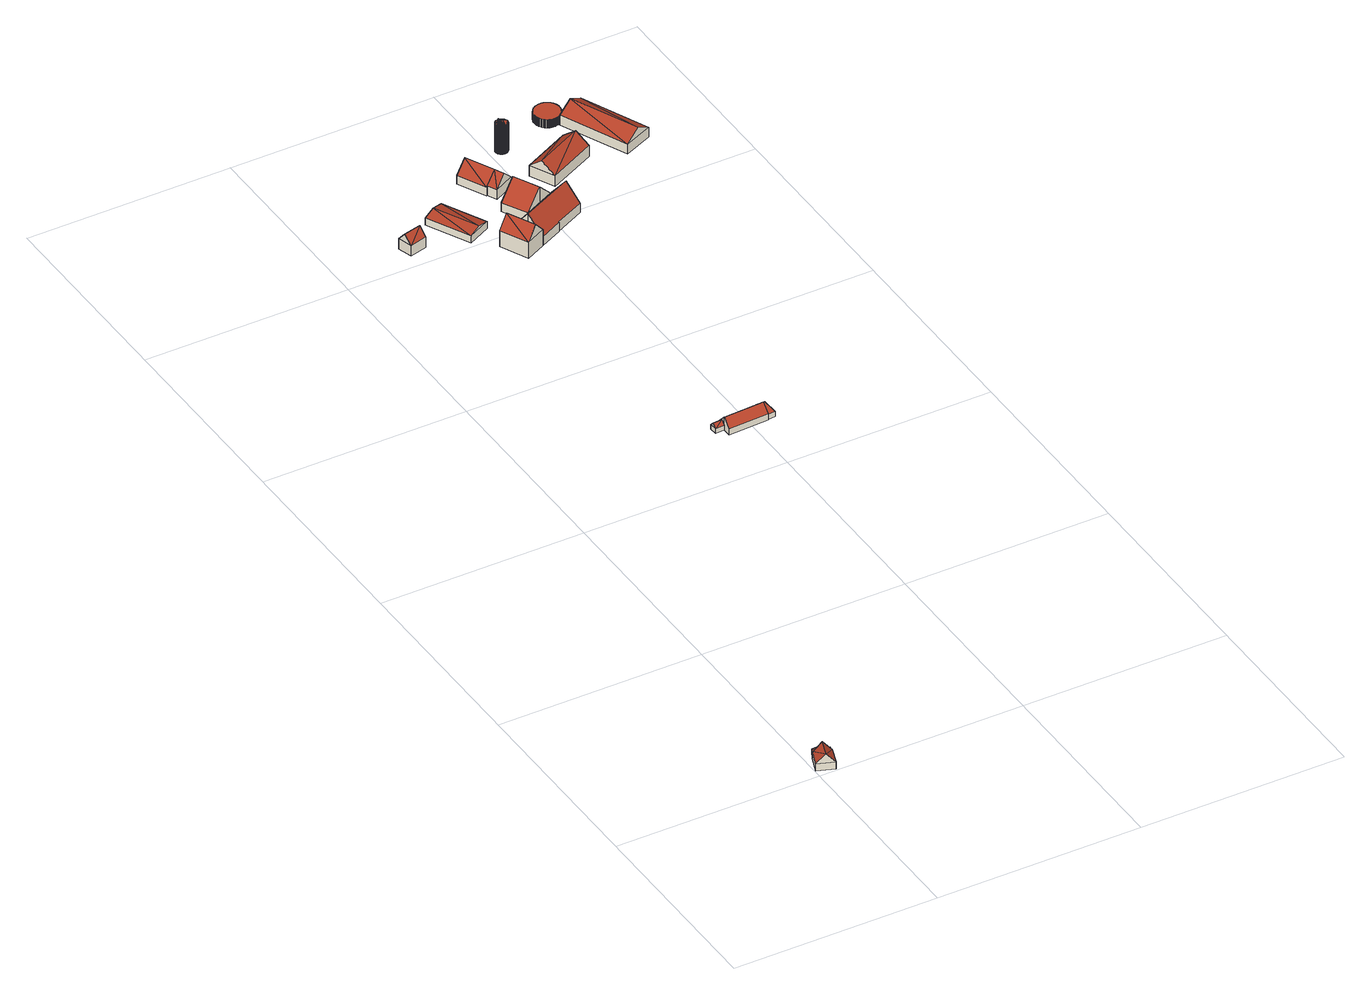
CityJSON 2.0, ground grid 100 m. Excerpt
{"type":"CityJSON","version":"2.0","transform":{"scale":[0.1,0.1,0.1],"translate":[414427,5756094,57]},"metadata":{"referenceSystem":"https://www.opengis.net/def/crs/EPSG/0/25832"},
"CityObjects":{
"building1":{"type":"Building","attributes":{"Gemeindeschluessel":"05570044","Geometrietyp2DReferenz":"3000","function":"31001_1000","roofType":"5000","measuredHeight":8.45},"address":[{"country":"Germany","locality":"Telgte","thoroughfareNumber":"22","thoroughfareName":"Schwienhorst"}],"geometry":[{"type":"Solid","lod":"2","boundaries":[[[[0,1,2,3]],[[4,5,1,0]],[[6,7,5,4]],[[8,9,7,6]],[[10,11,9,8]],[[3,2,11,10]],[[8,6,12]],[[8,12,13]],[[13,10,8]],[[13,12,4]],[[13,4,0]],[[0,3,13]],[[4,12,6]],[[10,13,3]],[[1,5,7,9,11,2]]]],"semantics":{"surfaces":[{"type":"WallSurface"},{"type":"RoofSurface"},{"type":"GroundSurface"}],"values":[[0,0,0,0,0,0,1,1,1,1,1,1,0,0,2]]}}]},
"building2":{"type":"Building","attributes":{"Gemeindeschluessel":"05570044","Geometrietyp2DReferenz":"3000","function":"31001_2460","roofType":"3100","measuredHeight":4.03},"geometry":[{"type":"Solid","lod":"2","boundaries":[[[[14,15,5,16]],[[17,18,15,14]],[[19,7,18,17]],[[16,5,7,19]],[[14,20,17]],[[19,21,16]],[[21,20,14]],[[14,16,21]],[[19,17,20]],[[20,21,19]],[[15,18,7,5]]]],"semantics":{"surfaces":[{"type":"WallSurface"},{"type":"RoofSurface"},{"type":"GroundSurface"}],"values":[[0,0,0,0,0,0,1,1,1,1,2]]}}]},
"building3":{"type":"Building","attributes":{"Gemeindeschluessel":"05570044","Geometrietyp2DReferenz":"3000","function":"31001_2460","roofType":"3100","measuredHeight":4.38},"geometry":[{"type":"Solid","lod":"2","boundaries":[[[[22,23,24,25]],[[26,27,23,22]],[[28,29,27,26]],[[25,24,29,28]],[[22,30,26]],[[28,31,25]],[[31,30,22]],[[22,25,31]],[[30,31,28]],[[28,26,30]],[[23,27,29,24]]]],"semantics":{"surfaces":[{"type":"WallSurface"},{"type":"RoofSurface"},{"type":"GroundSurface"}],"values":[[0,0,0,0,0,0,1,1,1,1,2]]}}]},
"building4":{"type":"Building","attributes":{"Gemeindeschluessel":"05570044","Geometrietyp2DReferenz":"3000","function":"31001_2700","roofType":"3100","measuredHeight":9.9},"geometry":[{"type":"Solid","lod":"2","boundaries":[[[[32,33,34,35]],[[36,37,33,32]],[[38,39,37,36]],[[35,34,39,38]],[[32,40,36]],[[38,41,35]],[[41,40,32]],[[32,35,41]],[[40,41,38]],[[38,36,40]],[[33,37,39,34]]]],"semantics":{"surfaces":[{"type":"WallSurface"},{"type":"RoofSurface"},{"type":"GroundSurface"}],"values":[[0,0,0,0,0,0,1,1,1,1,2]]}}]},
"building5":{"type":"Building","attributes":{"Gemeindeschluessel":"05570044","Geometrietyp2DReferenz":"3000","function":"31001_1000","roofType":"5000","measuredHeight":6.94},"address":[{"country":"Germany","locality":"Telgte","thoroughfareNumber":"20b","thoroughfareName":"Schwienhorst"},{"country":"Germany","locality":"Telgte","thoroughfareNumber":"20a","thoroughfareName":"Schwienhorst"}],"geometry":[{"type":"Solid","lod":"2","boundaries":[[[[42,43,29,44]],[[45,46,43,42]],[[47,48,46,45]],[[49,24,48,47]],[[44,29,24,49]],[[50,51,47,45]],[[42,44,49,51,50]],[[47,51,49]],[[42,50,45]],[[43,46,48,24,29]]]],"semantics":{"surfaces":[{"type":"WallSurface"},{"type":"RoofSurface"},{"type":"GroundSurface"}],"values":[[0,0,0,0,0,1,1,0,0,2]]}}]},
"building6":{"type":"Building","attributes":{"Gemeindeschluessel":"05570044","Geometrietyp2DReferenz":"3000","function":"31001_2460","roofType":"1000","measuredHeight":2.6},"geometry":[{"type":"Solid","lod":"2","boundaries":[[[[52,53,54,55]],[[56,57,53,52]],[[58,59,57,56]],[[60,61,59,58]],[[62,63,61,60]],[[55,54,63,62]],[[60,58,56,52,55,62]],[[53,57,59,61,63,54]]]],"semantics":{"surfaces":[{"type":"WallSurface"},{"type":"RoofSurface"},{"type":"GroundSurface"}],"values":[[0,0,0,0,0,0,1,2]]}}]},
"building7":{"type":"Building","attributes":{"Gemeindeschluessel":"05570044","Geometrietyp2DReferenz":"3000","function":"31001_2700","roofType":"3100","measuredHeight":5.27},"geometry":[{"type":"Solid","lod":"2","boundaries":[[[[64,65,66,67]],[[68,69,65,64]],[[70,71,69,68]],[[67,66,71,70]],[[64,72,68]],[[70,73,67]],[[67,73,72]],[[72,64,67]],[[73,70,68]],[[68,72,73]],[[65,69,71,66]]]],"semantics":{"surfaces":[{"type":"WallSurface"},{"type":"RoofSurface"},{"type":"GroundSurface"}],"values":[[0,0,0,0,0,0,1,1,1,1,2]]}}]},
"building8":{"type":"Building","attributes":{"Gemeindeschluessel":"05570044","Geometrietyp2DReferenz":"3000","function":"31001_1000","roofType":"3100","measuredHeight":14.44},"address":[{"country":"Germany","locality":"Telgte","thoroughfareNumber":"19","thoroughfareName":"Schwienhorst"}],"geometry":[{"type":"Solid","lod":"2","boundaries":[[[[74,75,76,77]],[[78,79,75,74]],[[80,81,79,78]],[[82,83,81,80]],[[77,76,83,82]],[[82,84,85]],[[85,77,82]],[[80,78,74,84]],[[74,85,84]],[[85,74,77]],[[84,82,80]],[[75,79,81,83,76]]]],"semantics":{"surfaces":[{"type":"WallSurface"},{"type":"RoofSurface"},{"type":"GroundSurface"}],"values":[[0,0,0,0,0,1,1,1,1,0,0,2]]}}]},
"building9":{"type":"Building","attributes":{"Gemeindeschluessel":"05570044","Geometrietyp2DReferenz":"3000","function":"31001_2700","roofType":"5000","measuredHeight":13.79},"geometry":[{"type":"Solid","lod":"2","boundaries":[[[[86,87,88,89]],[[90,91,87,86]],[[92,93,91,90]],[[94,95,93,92]],[[96,97,95,94]],[[98,99,97,96]],[[100,101,99,98]],[[102,103,101,100]],[[104,105,103,102]],[[89,88,105,104]],[[98,96,94,92,90,100]],[[86,89,104,102,100,90]],[[87,91,93,95,97,99,101,103,105,88]]]],"semantics":{"surfaces":[{"type":"WallSurface"},{"type":"RoofSurface"},{"type":"GroundSurface"}],"values":[[0,0,0,0,0,0,0,0,0,0,1,1,2]]}}]},
"building10":{"type":"Building","attributes":{"Gemeindeschluessel":"05570044","Geometrietyp2DReferenz":"3000","function":"31001_2700"},"children":["building10-1","building10-2"]},
"building10-1":{"type":"BuildingPart","attributes":{"roofType":"3100","measuredHeight":10.46},"parents":["building10"],"geometry":[{"type":"Solid","lod":"2","boundaries":[[[[106,107,108,109,110]],[[111,112,107,106]],[[113,114,115,116,112,111]],[[106,117,111]],[[117,106,110]],[[110,118,119,117]],[[111,117,119]],[[119,113,111]],[[107,112,116,108]],[[116,115,109,108]],[[115,114,113,110,109]],[[118,119,113,119]],[[118,110,113,119]]]],"semantics":{"surfaces":[{"type":"WallSurface"},{"type":"RoofSurface"},{"type":"GroundSurface"},{"type":"ClosureSurface"}],"values":[[0,0,0,0,1,1,1,1,2,3,3,0,3]]}}]},
"building10-2":{"type":"BuildingPart","attributes":{"roofType":"3100","measuredHeight":10.42},"parents":["building10"],"geometry":[{"type":"Solid","lod":"2","boundaries":[[[[120,121,122,123]],[[124,125,121,120]],[[126,127,125,124]],[[120,128,124]],[[123,114,113,119,128]],[[128,120,123]],[[119,118,126,124]],[[124,128,119]],[[121,125,127,108,116,122]],[[116,115,123,122]],[[127,126,109,108]],[[108,109,115,116]],[[110,109,126,118]],[[123,115,114]],[[113,114,115,109,110]],[[110,118,119,113]]]],"semantics":{"surfaces":[{"type":"WallSurface"},{"type":"RoofSurface"},{"type":"GroundSurface"},{"type":"ClosureSurface"}],"values":[[0,0,0,0,1,1,1,1,2,0,0,3,0,0,3,3]]}}]},
"building11":{"type":"Building","attributes":{"Gemeindeschluessel":"05570044","Geometrietyp2DReferenz":"3000","function":"31001_2700","roofType":"3100","measuredHeight":13.2},"geometry":[{"type":"Solid","lod":"2","boundaries":[[[[129,130,131,132]],[[133,134,130,129]],[[135,136,134,133]],[[137,138,136,135]],[[139,140,138,137]],[[141,142,140,139]],[[143,144,142,141]],[[132,131,144,143]],[[137,135,133,129,132,139]],[[143,141,139,132]],[[130,134,136,138,140,142,144,131]]]],"semantics":{"surfaces":[{"type":"WallSurface"},{"type":"RoofSurface"},{"type":"GroundSurface"}],"values":[[0,0,0,0,0,0,0,0,1,1,2]]}}]},
"building12":{"type":"Building","attributes":{"Gemeindeschluessel":"05570044","Geometrietyp2DReferenz":"3000","function":"51003_1201","roofType":"5000","measuredHeight":15.78},"geometry":[{"type":"Solid","lod":"2","boundaries":[[[[145,146,147,148]],[[149,150,146,145]],[[151,152,150,149]],[[153,154,152,151]],[[155,156,154,153]],[[157,158,156,155]],[[159,160,158,157]],[[161,162,160,159]],[[163,164,162,161]],[[165,166,164,163]],[[167,168,166,165]],[[169,170,168,167]],[[171,172,170,169]],[[173,174,172,171]],[[175,176,174,173]],[[177,178,176,175]],[[179,180,178,177]],[[181,182,180,179]],[[183,184,182,181]],[[185,186,184,183]],[[187,188,186,185]],[[189,190,188,187]],[[191,192,190,189]],[[193,194,192,191]],[[195,196,194,193]],[[197,198,196,195]],[[199,200,198,197]],[[201,202,200,199]],[[203,204,202,201]],[[205,206,204,203]],[[207,208,206,205]],[[209,210,208,207]],[[211,212,210,209]],[[213,214,212,211]],[[215,216,214,213]],[[217,218,216,215]],[[219,220,218,217]],[[221,222,220,219]],[[223,224,222,221]],[[225,226,224,223]],[[227,228,226,225]],[[229,230,228,227]],[[231,232,230,229]],[[233,234,232,231]],[[235,236,234,233]],[[237,238,236,235]],[[239,240,238,237]],[[241,242,240,239]],[[243,244,242,241]],[[245,246,244,243]],[[247,248,246,245]],[[249,250,248,247]],[[251,252,250,249]],[[253,254,252,251]],[[255,256,254,253]],[[257,258,256,255]],[[259,260,258,257]],[[261,262,260,259]],[[263,264,262,261]],[[265,266,264,263]],[[267,268,266,265]],[[148,147,268,267]],[[233,231,269]],[[235,233,269]],[[237,235,269]],[[239,237,269]],[[241,239,269]],[[243,241,269]],[[245,243,269]],[[247,245,269]],[[249,247,269]],[[251,249,269]],[[253,251,269]],[[255,253,269]],[[255,269,270]],[[257,255,270]],[[259,257,270]],[[270,271,259]],[[272,273,195]],[[272,195,193]],[[272,193,191]],[[272,191,189]],[[272,189,187]],[[272,187,185]],[[272,185,183]],[[272,183,181]],[[272,181,179]],[[272,179,177]],[[272,177,175]],[[272,175,173]],[[272,173,171]],[[272,171,169]],[[274,272,169]],[[169,167,274]],[[269,229,227]],[[269,227,225]],[[269,225,223]],[[269,223,221]],[[269,221,219]],[[269,219,217]],[[269,217,215]],[[269,215,213]],[[269,213,211]],[[269,211,209]],[[269,209,207]],[[269,207,205]],[[269,205,203]],[[269,203,201]],[[270,269,201]],[[270,201,199]],[[270,199,197]],[[270,197,273]],[[273,272,270]],[[271,270,272]],[[261,271,272]],[[263,261,272]],[[265,263,272]],[[267,265,272]],[[148,267,272]],[[145,148,272]],[[149,145,272]],[[151,149,272]],[[153,151,272]],[[155,153,272]],[[157,155,272]],[[159,157,272]],[[161,159,272]],[[163,161,272]],[[165,163,272]],[[272,274,165]],[[165,274,167]],[[195,273,197]],[[229,269,231]],[[259,271,261]],[[146,150,152,154,156,158,160,162,164,166,168,170,172,174,176,178,180,182,184,186,188,190,192,194,196,198,200,202,204,206,208,210,212,214,216,218,220,222,224,226,228,230,232,234,236,238,240,242,244,246,248,250,252,254,256,258,260,262,264,266,268,147]]]],"semantics":{"surfaces":[{"type":"WallSurface"},{"type":"RoofSurface"},{"type":"GroundSurface"}],"values":[[0,0,0,0,0,0,0,0,0,0,0,0,0,0,0,0,0,0,0,0,0,0,0,0,0,0,0,0,0,0,0,0,0,0,0,0,0,0,0,0,0,0,0,0,0,0,0,0,0,0,0,0,0,0,0,0,0,0,0,0,0,0,1,1,1,1,1,1,1,1,1,1,1,1,1,1,1,1,1,1,1,1,1,1,1,1,1,1,1,1,1,1,1,1,1,1,1,1,1,1,1,1,1,1,1,1,1,1,1,1,1,1,1,1,1,1,1,1,1,1,1,1,1,1,1,1,1,1,1,1,0,0,0,0,2]]}}]},
"building13":{"type":"Building","attributes":{"Gemeindeschluessel":"05570044","Geometrietyp2DReferenz":"3000","function":"31001_2700","roofType":"3100","measuredHeight":10.86},"geometry":[{"type":"Solid","lod":"2","boundaries":[[[[275,276,277,278]],[[279,280,276,275]],[[281,282,280,279]],[[278,277,282,281]],[[275,283,279]],[[281,284,278]],[[275,278,284]],[[284,283,275]],[[283,284,281]],[[281,279,283]],[[276,280,282,277]]]],"semantics":{"surfaces":[{"type":"WallSurface"},{"type":"RoofSurface"},{"type":"GroundSurface"}],"values":[[0,0,0,0,0,0,1,1,1,1,2]]}}]},
"building14":{"type":"Building","attributes":{"Gemeindeschluessel":"05570044","Geometrietyp2DReferenz":"3000","function":"51003_1201","roofType":"1000","measuredHeight":4.22},"geometry":[{"type":"Solid","lod":"2","boundaries":[[[[285,286,287,288]],[[289,290,286,285]],[[291,292,290,289]],[[293,294,292,291]],[[295,296,294,293]],[[297,298,296,295]],[[299,300,298,297]],[[301,302,300,299]],[[303,304,302,301]],[[305,306,304,303]],[[307,308,306,305]],[[309,310,308,307]],[[311,312,310,309]],[[313,314,312,311]],[[315,316,314,313]],[[317,318,316,315]],[[319,320,318,317]],[[321,322,320,319]],[[323,324,322,321]],[[325,326,324,323]],[[327,328,326,325]],[[329,330,328,327]],[[331,332,330,329]],[[333,334,332,331]],[[335,336,334,333]],[[337,338,336,335]],[[339,340,338,337]],[[341,342,340,339]],[[343,344,342,341]],[[345,346,344,343]],[[347,348,346,345]],[[349,350,348,347]],[[351,352,350,349]],[[353,354,352,351]],[[355,356,354,353]],[[357,358,356,355]],[[359,360,358,357]],[[361,362,360,359]],[[363,364,362,361]],[[365,366,364,363]],[[367,368,366,365]],[[369,370,368,367]],[[371,372,370,369]],[[373,374,372,371]],[[375,376,374,373]],[[377,378,376,375]],[[379,380,378,377]],[[381,382,380,379]],[[383,384,382,381]],[[385,386,384,383]],[[387,388,386,385]],[[389,390,388,387]],[[391,392,390,389]],[[393,394,392,391]],[[395,396,394,393]],[[397,398,396,395]],[[399,400,398,397]],[[401,402,400,399]],[[403,404,402,401]],[[405,406,404,403]],[[407,408,406,405]],[[409,410,408,407]],[[411,412,410,409]],[[413,414,412,411]],[[415,416,414,413]],[[417,418,416,415]],[[419,420,418,417]],[[421,422,420,419]],[[423,424,422,421]],[[425,426,424,423]],[[427,428,426,425]],[[429,430,428,427]],[[431,432,430,429]],[[433,434,432,431]],[[435,436,434,433]],[[437,438,436,435]],[[439,440,438,437]],[[441,442,440,439]],[[443,444,442,441]],[[445,446,444,443]],[[447,448,446,445]],[[449,450,448,447]],[[451,452,450,449]],[[453,454,452,451]],[[455,456,454,453]],[[457,458,456,455]],[[459,460,458,457]],[[461,462,460,459]],[[288,287,462,461]],[[459,457,455,453,451,449,447,445,443,441,439,437,435,433,431,429,427,425,423,421,419,417,415,413,411,409,407,405,403,401,399,397,395,393,391,389,387,385,383,381,379,377,375,373,371,369,367,365,363,361,359,357,355,353,351,349,347,345,343,341,339,337,335,333,331,329,327,325,323,321,319,317,315,313,311,309,307,305,303,301,299,297,295,293,291,289,285,288,461]],[[286,290,292,294,296,298,300,302,304,306,308,310,312,314,316,318,320,322,324,326,328,330,332,334,336,338,340,342,344,346,348,350,352,354,356,358,360,362,364,366,368,370,372,374,376,378,380,382,384,386,388,390,392,394,396,398,400,402,404,406,408,410,412,414,416,418,420,422,424,426,428,430,432,434,436,438,440,442,444,446,448,450,452,454,456,458,460,462,287]]]],"semantics":{"surfaces":[{"type":"WallSurface"},{"type":"RoofSurface"},{"type":"GroundSurface"}],"values":[[0,0,0,0,0,0,0,0,0,0,0,0,0,0,0,0,0,0,0,0,0,0,0,0,0,0,0,0,0,0,0,0,0,0,0,0,0,0,0,0,0,0,0,0,0,0,0,0,0,0,0,0,0,0,0,0,0,0,0,0,0,0,0,0,0,0,0,0,0,0,0,0,0,0,0,0,0,0,0,0,0,0,0,0,0,0,0,0,0,1,2]]}}]},
"building15":{"type":"Building","attributes":{"Gemeindeschluessel":"05570044","Geometrietyp2DReferenz":"3000","function":"31001_2700","roofType":"3100","measuredHeight":9.45},"geometry":[{"type":"Solid","lod":"2","boundaries":[[[[463,464,465,466]],[[467,468,464,463]],[[469,470,468,467]],[[466,465,470,469]],[[463,471,467]],[[469,472,466]],[[466,472,471]],[[471,463,466]],[[472,469,467]],[[467,471,472]],[[464,468,470,465]]]],"semantics":{"surfaces":[{"type":"WallSurface"},{"type":"RoofSurface"},{"type":"GroundSurface"}],"values":[[0,0,0,0,0,0,1,1,1,1,2]]}}]}
},
"vertices":[
[31,115,47],[31,115,10],[0,31,10],[0,31,47],[35,113,47],[35,113,10],[111,86,47],[111,86,10],[113,85,47],[113,85,10],[83,2,47],[83,2,10],[73,100,95],[43,16,95],
[47,146,36],[47,146,10],[35,113,36],[123,119,36],[123,119,10],[111,86,36],[85,133,50],[73,100,50],
[839,2330,29],[839,2330,5],[883,2332,5],[883,2332,29],[837,2366,29],[837,2366,5],[881,2368,29],[881,2368,5],[838,2348,49],[882,2350,49],
[351,4072,58],[351,4072,3],[436,4094,3],[436,4094,58],[332,4142,58],[332,4142,3],[417,4163,58],[417,4163,3],[341,4107,102],[426,4128,102],
[1078,2378,37],[1078,2378,5],[881,2368,37],[1081,2300,36],[1081,2300,5],[884,2291,36],[884,2291,5],[883,2332,73],[1079,2340,75],[883,2330,75],
[1074,2378,32],[1074,2378,6],[1078,2378,6],[1078,2378,32],[1073,2389,32],[1073,2389,6],[1115,2391,32],[1115,2391,6],[1119,2305,32],[1119,2305,6],[1081,2303,32],[1081,2303,6],
[514,4233,41],[514,4233,4],[618,4023,4],[618,4023,41],[625,4288,41],[625,4288,4],[729,4078,41],[729,4078,4],[569,4260,57],[673,4050,57],
[806,3984,93],[806,3984,9],[707,3936,9],[707,3936,93],[806,3983,93],[806,3983,9],[871,3850,93],[871,3850,9],[772,3802,93],[772,3802,9],[822,3826,154],[756,3960,154],
[1062,4105,57],[1062,4105,8],[1058,4103,8],[1058,4103,57],[1094,4040,145],[1094,4040,8],[1126,3975,57],[1126,3975,8],[980,3905,57],[980,3905,8],[981,3903,55],[981,3903,8],[871,3850,55],[871,3850,8],[838,3918,145],[838,3918,8],[806,3983,55],[806,3983,8],[902,4029,55],[902,4029,8],
[967,4284,57],[967,4284,6],[945,4329,6],[945,4329,51],[945,4329,57],[868,4235,57],[868,4235,6],[846,4281,57],[846,4281,56],[846,4281,51],[846,4281,6],[918,4260,110],[912,4313,93],[896,4305,110],
[774,4415,51],[774,4415,6],[841,4278,6],[841,4278,51],[883,4468,51],[883,4468,6],[951,4332,51],[951,4332,6],[829,4442,110],
[902,4029,53],[902,4029,7],[980,4066,7],[980,4066,139],[841,4151,52],[841,4151,7],[842,4151,53],[842,4151,7],[841,4152,53],[841,4152,7],[919,4190,139],[919,4190,7],[996,4228,53],[996,4228,7],[1058,4103,53],[1058,4103,7],
[1049,4504,148],[1049,4504,4],[1051,4503,4],[1051,4503,148],[1045,4506,148],[1045,4506,4],[1042,4508,148],[1042,4508,4],[1039,4511,148],[1039,4511,4],[1037,4514,148],[1037,4514,4],[1035,4517,148],[1035,4517,4],[1034,4520,148],[1034,4520,4],[1033,4524,148],[1033,4524,4],[1032,4527,148],[1032,4527,4],[1032,4529,148],[1032,4529,4],[1032,4532,148],[1032,4532,4],[1032,4534,148],[1032,4534,4],[1032,4537,148],[1032,4537,4],[1033,4539,148],[1033,4539,4],[1034,4541,148],[1034,4541,4],[1035,4544,148],[1035,4544,4],[1036,4546,148],[1036,4546,4],[1038,4549,148],[1038,4549,4],[1040,4551,148],[1040,4551,4],[1042,4553,148],[1042,4553,4],[1045,4556,148],[1045,4556,4],[1048,4558,148],[1048,4558,4],[1052,4559,148],[1052,4559,4],[1056,4560,148],[1056,4560,4],[1060,4561,148],[1060,4561,4],[1062,4561,148],[1062,4561,4],[1064,4561,148],[1064,4561,4],[1068,4560,148],[1068,4560,4],[1071,4559,148],[1071,4559,4],[1075,4557,148],[1075,4557,4],[1078,4556,148],[1078,4556,4],[1081,4553,148],[1081,4553,4],[1083,4551,148],[1083,4551,4],[1085,4549,148],[1085,4549,4],[1087,4547,148],[1087,4547,4],[1088,4544,148],[1088,4544,4],[1089,4542,148],[1089,4542,4],[1090,4540,148],[1090,4540,4],[1090,4538,148],[1090,4538,4],[1091,4535,148],[1091,4535,4],[1091,4533,148],[1091,4533,4],[1091,4530,148],[1091,4530,4],[1091,4527,148],[1091,4527,4],[1090,4524,148],[1090,4524,4],[1089,4520,148],[1089,4520,4],[1088,4517,148],[1088,4517,4],[1086,4514,148],[1086,4514,4],[1083,4511,148],[1083,4511,4],[1080,4508,148],[1080,4508,4],[1079,4507,148],[1079,4507,4],[1078,4506,148],[1078,4506,4],[1075,4504,148],[1075,4504,4],[1072,4503,148],[1072,4503,4],[1070,4502,148],[1070,4502,4],[1068,4502,148],[1068,4502,4],[1065,4501,148],[1065,4501,4],[1063,4501,148],[1063,4501,4],[1061,4501,148],[1061,4501,4],[1058,4501,148],[1058,4501,4],[1055,4502,148],[1055,4502,4],[1052,4502,148],[1052,4502,4],[1091,4529,153],[1067,4526,162],[1063,4501,150],[1061,4532,162],[1062,4561,152],[1032,4532,150],
[1129,4193,61],[1129,4193,4],[1362,4307,4],[1362,4307,61],[1070,4312,61],[1070,4312,4],[1303,4426,61],[1303,4426,4],[1099,4253,112],[1332,4367,112],
[1399,4608,47],[1399,4608,4],[1401,4613,4],[1401,4613,47],[1399,4607,47],[1399,4607,4],[1399,4605,47],[1399,4605,4],[1396,4600,47],[1396,4600,4],[1394,4594,47],[1394,4594,4],[1391,4589,47],[1391,4589,4],[1387,4585,47],[1387,4585,4],[1384,4581,47],[1384,4581,4],[1380,4578,47],[1380,4578,4],[1376,4574,47],[1376,4574,4],[1372,4572,47],[1372,4572,4],[1368,4570,47],[1368,4570,4],[1364,4568,47],[1364,4568,4],[1360,4566,47],[1360,4566,4],[1357,4565,47],[1357,4565,4],[1353,4564,47],[1353,4564,4],[1350,4563,47],[1350,4563,4],[1346,4563,47],[1346,4563,4],[1343,4563,47],[1343,4563,4],[1340,4563,47],[1340,4563,4],[1336,4563,47],[1336,4563,4],[1333,4563,47],[1333,4563,4],[1329,4563,47],[1329,4563,4],[1325,4564,47],[1325,4564,4],[1321,4565,47],[1321,4565,4],[1317,4567,47],[1317,4567,4],[1313,4569,47],[1313,4569,4],[1309,4571,47],[1309,4571,4],[1304,4574,47],[1304,4574,4],[1300,4577,47],[1300,4577,4],[1296,4580,47],[1296,4580,4],[1292,4584,47],[1292,4584,4],[1289,4589,47],[1289,4589,4],[1286,4594,47],[1286,4594,4],[1283,4599,47],[1283,4599,4],[1282,4601,47],[1282,4601,4],[1281,4605,47],[1281,4605,4],[1279,4610,47],[1279,4610,4],[1278,4615,47],[1278,4615,4],[1278,4620,47],[1278,4620,4],[1278,4625,47],[1278,4625,4],[1278,4629,47],[1278,4629,4],[1278,4634,47],[1278,4634,4],[1279,4638,47],[1279,4638,4],[1280,4642,47],[1280,4642,4],[1281,4645,47],[1281,4645,4],[1282,4649,47],[1282,4649,4],[1284,4652,47],[1284,4652,4],[1285,4655,47],[1285,4655,4],[1287,4657,47],[1287,4657,4],[1289,4660,47],[1289,4660,4],[1291,4663,47],[1291,4663,4],[1293,4666,47],[1293,4666,4],[1296,4669,47],[1296,4669,4],[1299,4672,47],[1299,4672,4],[1302,4674,47],[1302,4674,4],[1306,4677,47],[1306,4677,4],[1310,4679,47],[1310,4679,4],[1315,4682,47],[1315,4682,4],[1319,4683,47],[1319,4683,4],[1325,4685,47],[1325,4685,4],[1329,4686,47],[1329,4686,4],[1335,4687,47],[1335,4687,4],[1341,4687,47],[1341,4687,4],[1346,4687,47],[1346,4687,4],[1351,4686,47],[1351,4686,4],[1356,4685,47],[1356,4685,4],[1360,4683,47],[1360,4683,4],[1365,4682,47],[1365,4682,4],[1369,4680,47],[1369,4680,4],[1372,4678,47],[1372,4678,4],[1375,4676,47],[1375,4676,4],[1378,4673,47],[1378,4673,4],[1381,4671,47],[1381,4671,4],[1384,4669,47],[1384,4669,4],[1386,4666,47],[1386,4666,4],[1388,4664,47],[1388,4664,4],[1390,4661,47],[1390,4661,4],[1392,4658,47],[1392,4658,4],[1394,4655,47],[1394,4655,4],[1396,4651,47],[1396,4651,4],[1397,4648,47],[1397,4648,4],[1399,4643,47],[1399,4643,4],[1400,4639,47],[1400,4639,4],[1401,4634,47],[1401,4634,4],[1402,4629,47],[1402,4629,4],[1402,4624,47],[1402,4624,4],[1401,4619,47],[1401,4619,4],
[1366,4562,56],[1366,4562,5],[1512,4237,5],[1512,4237,56],[1505,4624,56],[1505,4624,5],[1650,4298,56],[1650,4298,5],[1436,4593,99],[1581,4268,99]
]}
